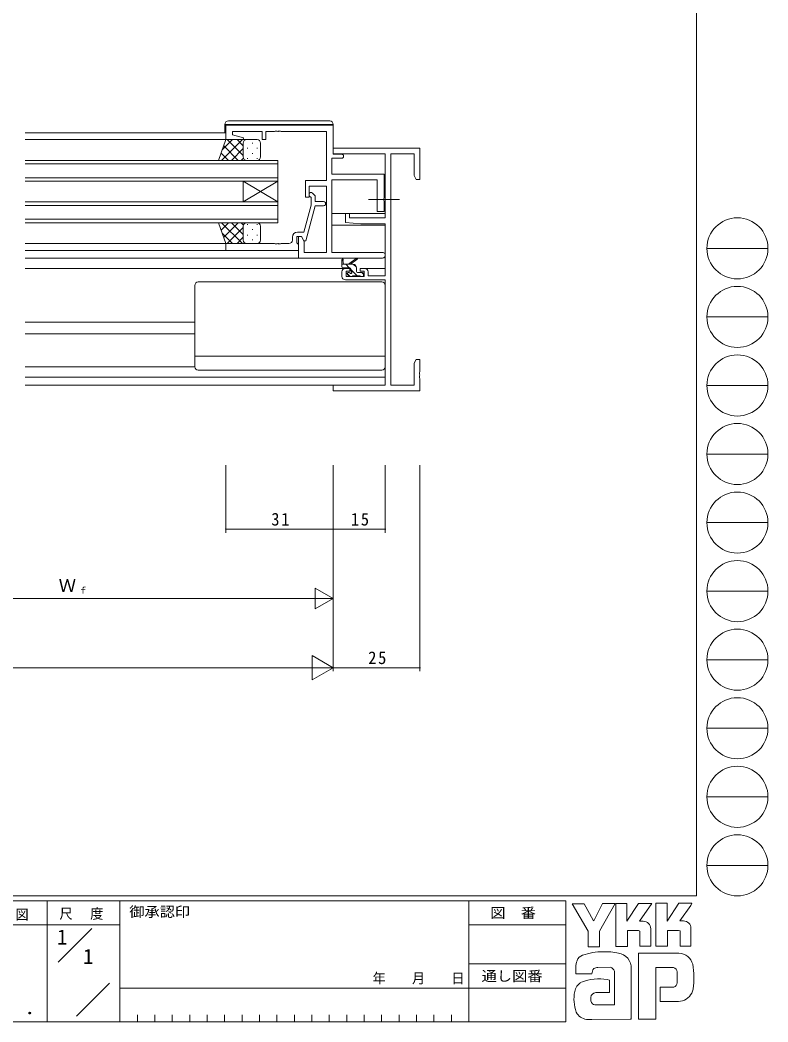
# Model space of a CAD drawing. Units: millimetres on the paper. Extents: x -420 to 373, y -297 to 267.
# Drawn here: x 156.8 to 372.9, y -297 to -7.7 of the extents above; entities that cross this region are included whole.
import ezdxf
from ezdxf.enums import TextEntityAlignment as Align

# ---------------------------------------------------------------- set-up
doc = ezdxf.new("R2010")
doc.units = ezdxf.units.MM
doc.linetypes.add('CHAIN2', pattern=[12, 9, -1, 1, -1])
for name, color, linetype, lineweight in [('0-1_YKK_ZWAK', 7, 'Continuous', 9), ('0-3_YKK_12', 2, 'Continuous', 9), ('0-4_YKK_D', 6, 'Continuous', 9), ('0-6_YKK_13', 4, 'Continuous', 9), ('0-7_YKK_11', 7, 'Continuous', 9)]:
    doc.layers.add(name, color=color, linetype=linetype, lineweight=lineweight)
doc.layers.add('0-2_USER1', color=3, linetype='Continuous')
doc.styles.add('ＭＳ ゴシック', font='')
doc.styles.get('ＭＳ ゴシック').set_extended_font_data('MS Gothic')

msp = doc.modelspace()

# ---------------------------------------------------------------- linework, layer by layer
at = {"layer": '0-1_YKK_ZWAK'}
for p, q in [((352.3, 264.4), (352.3, -260.6)), ((355.276, -73.616), (372.916, -73.616)), ((355.276, -93.412), (372.916, -93.412)), ((355.276, -113.208), (372.916, -113.208)), ((355.276, -133.004), (372.916, -133.004)), ((355.276, -152.8), (372.916, -152.8)), ((355.276, -172.596), (372.916, -172.596)), ((355.276, -192.392), (372.916, -192.392)), ((355.276, -212.188), (372.916, -212.188)), ((355.276, -231.984), (372.916, -231.984)), ((355.276, -251.78), (372.916, -251.78)), ((352.3, -260.6), (-417.7, -260.6)), ((314.5, -262), (-417.7, -262)), ((164.7, -262), (164.7, -297)), ((185.7, -262), (185.7, -297)), ((286.5, -262), (286.5, -297)), ((314.5, -262), (314.5, -297)), ((316.337, -262.906), (319.851, -262.906)), ((320.932, -270.799), (316.337, -262.906)), ((325.136, -262.798), (322.581, -267.771)), ((328.96, -275.231), (328.96, -262.825)), ((340.474, -262.717), (343.745, -262.717)), ((340.474, -275.123), (340.474, -262.717)), ((347.178, -262.717), (350.962, -262.717)), ((350.962, -262.717), (350.583, -263.365)), ((350.583, -263.365), (347.461, -267.825)), ((165.684, -268.999), (97.5, -268.999)), ((165.684, -268.999), (185.7, -268.999)), ((286.5, -269), (314.5, -269)), ((336.879, -267.906), (335.84, -267.906)), ((348.501, -267.825), (347.461, -267.825)), ((167.87, -279.736), (177.564, -270.043)), ((335.474, -270.582), (332.284, -270.582)), ((339.042, -270.069), (339.042, -275.15)), ((343.88, -270.555), (343.88, -275.123)), ((347.069, -270.555), (343.88, -270.555)), ((347.502, -270.717), (347.069, -270.555)), ((347.502, -275.096), (347.502, -270.717)), ((350.664, -270.069), (350.664, -275.096)), ((347.124, -277.096), (335.528, -277.096)), ((335.528, -277.096), (335.528, -296.206)), ((343.88, -275.123), (340.474, -275.123)), ((347.502, -275.046), (347.553, -275.096)), ((350.664, -275.096), (347.502, -275.096)), ((286.5, -280.199), (314.5, -280.199)), ((317.418, -283.07), (317.418, -281.141)), ((322.067, -283.07), (317.418, -283.07)), ((327.446, -281.205), (323.748, -281.275)), ((328.527, -292.071), (328.527, -282.34)), ((333.42, -281.583), (333.42, -296.179)), ((340.555, -281.259), (345.204, -281.259)), ((340.555, -296.206), (340.555, -281.259)), ((346.673, -282.756), (346.691, -285.391)), ((173.172, -295.345), (182.696, -285.821)), ((185.7, -287.2), (286.5, -287.2)), ((314.5, -287.199), (286.5, -287.199)), ((327.176, -288.53), (323.181, -288.535)), ((341.772, -286.989), (341.772, -291.125)), ((345.313, -286.989), (341.772, -286.989)), ((322.905, -292.071), (328.527, -292.071)), ((328.095, -292.071), (328.446, -292.071)), ((328.527, -292.07), (328.528, -292.071)), ((341.772, -291.125), (347.097, -291.125)), ((347.097, -291.125), (348.178, -290.882)), ((190.74, -294.9), (190.74, -297)), ((195.78, -294.9), (195.78, -297)), ((200.82, -294.9), (200.82, -297)), ((205.86, -294.9), (205.86, -297)), ((210.9, -294.9), (210.9, -297)), ((215.94, -294.9), (215.94, -297)), ((220.98, -294.9), (220.98, -297)), ((226.02, -294.9), (226.02, -297)), ((231.06, -294.9), (231.06, -297)), ((236.1, -294.9), (236.1, -297)), ((241.14, -294.9), (241.14, -297)), ((246.18, -294.9), (246.18, -297)), ((251.22, -294.9), (251.22, -297)), ((256.26, -294.9), (256.26, -297)), ((261.3, -294.9), (261.3, -297)), ((266.34, -294.9), (266.34, -297)), ((271.38, -294.9), (271.38, -297)), ((276.42, -294.9), (276.42, -297)), ((281.46, -294.9), (281.46, -297)), ((-417.7, -297), (314.5, -297)), ((322.067, -296.26), (320.58, -296.26)), ((333.095, -296.233), (322.067, -296.26)), ((333.42, -296.179), (333.095, -296.233))]:
    msp.add_line(p, q, dxfattribs=at)
for points in [[(319.851, -262.906), (322.364, -267.609), (322.581, -267.771)], [(325.136, -262.798), (328.762, -262.798), (324.229, -270.826)], [(328.96, -262.825), (332.176, -262.825), (332.176, -267.923), (335.555, -262.771)], [(335.555, -262.771), (339.38, -262.771), (335.84, -267.906)], [(343.745, -262.717), (343.745, -267.908), (347.178, -262.717)], [(324.229, -270.826), (324.229, -275.258), (320.932, -275.258), (320.932, -270.799)], [(332.284, -270.582), (332.284, -275.231), (328.96, -275.231)], [(339.042, -275.15), (335.906, -275.15), (335.906, -270.744), (335.474, -270.582)], [(326.473, -284.773), (327.176, -284.935), (327.176, -288.53)], [(335.528, -296.206), (339.772, -296.206), (340.555, -296.206)]]:
    msp.add_lwpolyline(points, dxfattribs=at)
for centre in [(364.096, -73.616), (364.096, -93.412), (364.096, -113.208), (364.096, -133.004), (364.096, -152.8), (364.096, -172.596), (364.096, -192.392), (364.096, -212.188), (364.096, -231.984), (364.096, -251.78)]:
    msp.add_circle(centre, 8.82, dxfattribs=at)
for centre, radius, start, end in [((336.879, -270.069), 2.163, 0.00165, 89.99603), ((348.501, -269.988), 2.163, 0.00165, 89.99603), ((325.222, -294.401), 17.68, 89.89165, 109.30847), ((325.741, -297.463), 20.748, 78.78009, 91.46938), ((329.03, -281.496), 4.449, 40.66422, 80.31693), ((346.972, -281.44), 4.341, 14.44571, 87.08746), ((322.459, -281.166), 5.037, 158.41083, 179.71774), ((320.106, -280.055), 2.444, 109.02126, 161.51263), ((328.809, -281.485), 4.612, 358.78058, 38.76563), ((330.666, -284.187), 20.86, 350.99026, 10.67624), ((324.175, -283.007), 2.109, 138.46381, 181.71359), ((323.615, -282.971), 1.701, 85.50551, 126.78038), ((326.956, -282.754), 1.625, 14.75519, 72.44994), ((345.365, -282.479), 1.229, 16.43123, 96.91661), ((343.031, -283.208), 3.673, 4.93422, 17.03551), ((320.927, -288.927), 3.908, 121.8271, 169.08475), ((324.02, -297.854), 13.309, 79.38097, 112.05824), ((345.314, -285.684), 1.306, 269.95467, 342.90144), ((343.01, -285.041), 3.697, 343.6902, 354.75362), ((327.949, -290.395), 11.082, 168.76372, 199.80078), ((323.19, -289.979), 1.445, 90.33952, 178.03638), ((347.035, -286.745), 4.291, 285.4429, 349.90448), ((324.082, -290.328), 2.369, 171.08202, 216.71922), ((323.15, -290.565), 1.526, 230.97279, 260.7549), ((320.94, -292.443), 3.823, 207.31435, 263.59464)]:
    msp.add_arc(centre, radius, start, end, dxfattribs=at)
at = {"layer": '0-3_YKK_12'}
for p, q in [((216.319, -40.211), (158.319, -40.211)), ((216.819, -42.211), (158.319, -42.212)), ((158.319, -48.211), (231.319, -48.211)), ((231.319, -48.211), (231.319, -54.211)), ((231.319, -49.211), (158.319, -49.211)), ((158.319, -53.211), (231.319, -53.211)), ((231.319, -54.211), (158.319, -54.211)), ((231.319, -54.211), (221.319, -60.211)), ((231.319, -60.211), (221.319, -54.211)), ((221.319, -60.211), (221.319, -54.211)), ((231.319, -60.211), (231.319, -54.211)), ((158.319, -60.211), (231.319, -60.211)), ((231.319, -60.211), (231.319, -66.211)), ((231.319, -61.211), (158.319, -61.211)), ((262.319, -63.512), (246.949, -63.512)), ((158.319, -65.211), (231.319, -65.211)), ((231.319, -66.211), (158.319, -66.211)), ((262.319, -66.912), (246.949, -66.912)), ((216.819, -72.211), (158.319, -72.211)), ((216.619, -74.211), (158.319, -74.211)), ((237.619, -76.411), (158.319, -76.412)), ((250.819, -79.412), (158.319, -79.412)), ((262.319, -79.412), (256.419, -79.412)), ((207.319, -94.912), (158.319, -94.912)), ((207.319, -98.312), (158.319, -98.312)), ((262.319, -110.812), (158.319, -110.812)), ((262.019, -113.082), (158.319, -113.082))]:
    msp.add_line(p, q, dxfattribs=at)
at = {"layer": '0-4_YKK_D'}
for p, q in [((216.319, -136.212), (216.319, -155.712)), ((247.319, -136.212), (247.319, -175.712)), ((247.319, -136.212), (247.319, -155.712)), ((247.319, -136.212), (247.319, -195.712)), ((247.319, -136.212), (247.319, -195.712)), ((247.319, -136.212), (247.319, -155.712)), ((262.319, -136.212), (262.319, -155.712)), ((272.319, -136.212), (272.319, -195.712)), ((247.319, -154.712), (216.319, -154.712)), ((262.319, -154.712), (247.319, -154.712)), ((247.319, -174.712), (242.123, -171.712)), ((242.123, -171.712), (242.123, -177.712)), ((103.319, -174.712), (241.319, -174.712)), ((247.319, -174.712), (236.927, -174.712)), ((247.319, -174.712), (242.123, -177.712)), ((247.319, -194.712), (241.257, -191.212)), ((241.257, -191.212), (241.257, -198.212)), ((240.319, -194.712), (-85.681, -194.712)), ((247.319, -194.712), (235.195, -194.712)), ((247.319, -194.712), (241.257, -198.212)), ((247.319, -194.712), (272.319, -194.712))]:
    msp.add_line(p, q, dxfattribs=at)
for centre, start, end in [((216.319, -154.712), 0, 180), ((216.319, -154.712), 180, 0), ((247.319, -154.712), 0, 180), ((247.319, -154.712), 0, 180), ((247.319, -154.712), 180, 0), ((247.319, -154.712), 180, 0), ((262.319, -154.712), 0, 180), ((262.319, -154.712), 180, 0), ((272.319, -194.712), 0, 180), ((272.319, -194.712), 180, 0)]:
    msp.add_arc(centre, 0.106, start, end, dxfattribs=at)
at = {"layer": '0-6_YKK_13'}
for p, q in [((217.019, -36.811), (246.319, -36.811)), ((216.019, -37.811), (216.019, -40.211)), ((214.177, -48.212), (216.319, -42.212)), ((221.051, -42.212), (215.051, -48.212)), ((218.223, -42.212), (215.262, -45.172)), ((216.319, -42.212), (222.319, -42.212)), ((221.32, -46.832), (216.699, -42.212)), ((221.319, -44.003), (219.528, -42.212)), ((221.319, -43.212), (221.319, -46.812)), ((225.319, -42.212), (222.319, -42.212)), ((223.956, -43.132), (223.956, -43.332)), ((226.319, -47.212), (226.319, -43.212)), ((217.042, -48.212), (214.931, -46.1)), ((219.871, -48.212), (215.675, -44.016)), ((221.319, -44.772), (217.88, -48.212)), ((221.319, -43.612), (221.319, -47.212)), ((222.541, -44.547), (222.541, -44.747)), ((223.956, -46.162), (223.956, -46.362)), ((225.371, -44.547), (225.371, -44.747)), ((222.541, -48.212), (214.177, -48.212)), ((221.376, -47.544), (220.708, -48.212)), ((222.319, -48.212), (225.319, -48.212)), ((222.541, -47.577), (222.541, -47.777)), ((225.371, -47.577), (225.371, -47.777)), ((214.177, -66.213), (216.319, -72.213)), ((222.541, -66.213), (214.177, -66.213)), ((217.042, -66.213), (214.931, -68.325)), ((221.051, -72.213), (215.051, -66.213)), ((219.871, -66.213), (215.675, -70.409)), ((221.319, -69.653), (217.88, -66.213)), ((221.376, -66.881), (220.708, -66.213)), ((222.319, -66.213), (225.319, -66.213)), ((218.223, -72.213), (215.262, -69.252)), ((221.32, -67.593), (216.699, -72.213)), ((221.319, -70.813), (221.319, -67.213)), ((221.319, -71.213), (221.319, -67.613)), ((222.541, -66.848), (222.541, -66.648)), ((223.956, -68.263), (223.956, -68.063)), ((225.371, -66.848), (225.371, -66.648)), ((226.319, -67.213), (226.319, -71.213)), ((216.319, -72.213), (222.319, -72.213)), ((221.319, -70.422), (219.528, -72.213)), ((225.319, -72.213), (222.319, -72.213)), ((222.541, -69.878), (222.541, -69.678)), ((223.956, -71.293), (223.956, -71.093)), ((225.371, -69.878), (225.371, -69.678)), ((249.819, -78.912), (249.819, -76.912)), ((250.119, -77.085), (250.318, -78.212)), ((251.719, -78.212), (253.937, -76.529)), ((252.319, -78.212), (254.139, -76.811)), ((253.019, -78.212), (249.819, -78.212)), ((252.119, -79.212), (250.119, -79.212)), ((251.938, -79.212), (250.938, -78.212)), ((252.193, -81.712), (251.327, -80.846)), ((251.619, -80.612), (251.959, -80.612)), ((252.419, -80.151), (252.419, -79.512)), ((254.238, -81.512), (252.419, -79.693)), ((254.003, -79.032), (253.199, -78.228)), ((254.019, -80.312), (254.019, -79.212)), ((254.319, -80.612), (255.719, -80.612)), ((256.019, -81.048), (255.583, -80.612)), ((256.019, -80.912), (256.019, -81.412)), ((261.319, -83.312), (208.319, -83.312)), ((251.907, -81.624), (251.407, -81.124)), ((252.719, -81.712), (252.119, -81.712)), ((255.019, -81.512), (252.919, -81.512)), ((255.719, -81.712), (255.219, -81.712)), ((207.319, -107.812), (207.319, -84.312)), ((262.319, -107.812), (262.319, -84.312)), ((262.319, -104.772), (207.319, -104.772)), ((158.319, -107.812), (207.319, -107.812)), ((261.319, -108.812), (208.319, -108.812))]:
    msp.add_line(p, q, dxfattribs=at)
at = {"layer": '0-6_YKK_13', "linetype": 'CHAIN2'}
msp.add_line((266.449, -59.511), (257.52, -59.511), dxfattribs=at)
at = {"layer": '0-6_YKK_13'}
for points in [[(246.819, -37.811), (216.519, -37.811), (216.019, -37.811)], [(247.319, -38.511), (247.319, -37.811), (246.819, -37.811)]]:
    msp.add_lwpolyline(points, dxfattribs=at)
for centre, radius, start, end in [((217.019, -37.811), 1, 90, 180), ((246.319, -37.811), 1, 0, 90), ((222.319, -43.212), 1, 89.99998, 179.99998), ((222.319, -43.212), 1, 89.99998, 179.99998), ((225.319, -43.212), 1, 359.99998, 89.99998), ((222.319, -47.212), 1, 179.99998, 269.99998), ((222.319, -47.212), 1, 179.99998, 269.99998), ((225.319, -47.212), 1, 269.99998, 359.99998), ((222.319, -67.213), 1, 89.99998, 179.99998), ((222.319, -67.213), 1, 89.99998, 179.99998), ((225.319, -67.213), 1, 359.99998, 89.99998), ((222.319, -71.213), 1, 179.99998, 269.99998), ((222.319, -71.213), 1, 179.99998, 269.99998), ((225.319, -71.213), 1, 269.99998, 359.99998), ((250.019, -76.912), 0.2, 300, 180), ((254.119, -76.612), 0.2, 275.58287, 155.58287), ((250.119, -78.912), 0.3, 180, 270), ((251.619, -80.912), 0.3, 90, 225), ((251.959, -80.912), 0.3, 33.05573, 90), ((252.119, -79.512), 0.3, 0, 90), ((252.419, -80.612), 0.25, 213.05573, 56.94426), ((252.719, -80.151), 0.3, 180, 236.94426), ((253.019, -79.212), 1, 0, 90), ((254.319, -80.312), 0.3, 180, 270), ((255.719, -80.912), 0.3, 0, 90), ((208.319, -84.312), 1, 90, 180), ((252.119, -81.412), 0.3, 225, 270), ((252.719, -81.512), 0.2, 270, 0), ((255.219, -81.512), 0.2, 180, 270), ((255.719, -81.412), 0.3, 270, 0), ((261.319, -84.312), 1, 0, 90), ((208.319, -107.812), 1, 180, 270), ((261.319, -107.812), 1, 270, 0)]:
    msp.add_arc(centre, radius, start, end, dxfattribs=at)
at = {"layer": '0-7_YKK_11'}
for p, q in [((235.519, -71.211), (235.519, -70.411)), ((249.819, -80.412), (249.819, -81.712))]:
    msp.add_line(p, q, dxfattribs=at)
for points in [[(247.319, -38.011), (216.319, -38.011), (216.319, -42.211), (221.28, -42.211), (221.349, -41.689), (218.219, -40.851), (218.219, -39.911), (226.819, -39.911), (226.819, -42.212), (227.819, -42.212), (227.819, -39.911), (230.361, -39.911), (230.544, -39.791), (231.094, -39.791), (231.278, -39.911), (231.361, -39.911), (231.544, -39.791), (232.094, -39.791), (232.278, -39.911), (245.319, -39.911), (245.319, -54.011), (239.319, -54.011), (239.319, -58.811), (240.319, -58.811), (240.319, -55.641), (245.319, -55.641), (245.319, -74.781), (238.949, -74.781), (238.949, -71.649), (238.119, -70.211), (237.319, -70.211), (237.319, -76.411), (261.504, -76.411)], [(249.719, -46.411), (247.319, -46.411), (247.319, -38.011)], [(263.949, -113.082), (263.949, -46.342), (270.689, -46.342), (270.689, -52.62), (271.319, -53.712), (272.319, -53.712), (272.319, -44.712), (247.319, -44.712), (247.319, -46.342), (262.319, -46.342), (262.319, -64.812), (252.019, -64.812), (252.019, -63.512), (250.819, -63.512), (250.819, -66.118), (255.319, -66.512), (262.319, -66.512), (262.319, -81.512), (257.419, -81.512), (257.419, -80.412)], [(261.504, -74.781), (246.949, -74.781), (246.949, -53.841), (260.019, -53.841), (260.019, -63.011), (262.019, -63.011), (262.019, -59.97), (261.899, -59.786), (261.899, -59.236), (262.019, -59.053), (262.019, -52.211), (246.949, -52.211), (246.949, -47.611), (249.719, -47.611)], [(241.344, -57.687), (242.119, -58.463), (242.119, -60.111), (244.519, -60.111)], [(237.019, -68.911), (238.84, -68.911), (240.919, -61.15), (240.919, -58.96), (240.495, -58.536)], [(244.519, -61.311), (242.119, -61.311), (239.412, -71.411), (238.812, -71.411), (238.119, -70.211), (236.819, -70.211), (236.819, -72.011), (237.019, -72.211), (237.319, -72.511), (237.319, -74.211)], [(237.319, -74.211), (216.319, -74.211), (216.319, -72.211), (230.361, -72.211), (230.544, -72.331), (231.094, -72.331), (231.278, -72.211), (231.361, -72.211), (231.544, -72.331), (232.094, -72.331), (232.278, -72.211), (234.519, -72.211)], [(256.419, -79.412), (255.119, -79.412), (255.119, -80.212), (256.219, -80.212), (256.219, -81.712), (251.019, -81.712), (251.019, -80.212), (252.119, -80.212), (252.119, -79.412), (250.819, -79.412)], [(250.819, -82.712), (262.319, -82.712), (262.319, -113.082), (247.319, -113.082), (247.319, -114.712), (272.319, -114.712), (272.319, -111.17), (272.199, -110.987), (272.199, -110.437), (272.319, -110.253), (272.319, -110.17), (272.199, -109.987), (272.199, -109.437), (272.319, -109.253), (272.319, -105.712), (271.319, -105.712), (270.689, -106.803), (270.689, -113.082), (263.949, -113.082)]]:
    msp.add_lwpolyline(points, dxfattribs=at)
for centre, radius, start, end in [((249.719, -47.011), 0.6, 269.99998, 90), ((240.919, -58.111), 0.6, 44.99998, 225), ((244.519, -60.711), 0.6, 269.99998, 90), ((237.019, -70.411), 1.5, 90, 179.99998), ((234.519, -71.211), 1, 270, 359.99998), ((261.504, -75.596), 0.815, 269.99998, 90), ((250.819, -80.412), 1, 90, 179.99998), ((256.419, -80.412), 1, 0, 89.99998), ((250.819, -81.712), 1, 180, 269.99998)]:
    msp.add_arc(centre, radius, start, end, dxfattribs=at)

# ---------------------------------------------------------------- texts
at = {"layer": '0-1_YKK_ZWAK', "style": 'ＭＳ ゴシック', "width": 1.1}
for s, p in [('御承認印', (188.367, -267.533)), ('図\u3000番', (292.698, -267.862)), ('通し図番', (290.179, -286.085))]:
    msp.add_text(s, height=2.933, dxfattribs=at).set_placement(p, align=Align.BOTTOM_LEFT)
at = {"layer": '0-1_YKK_ZWAK', "color": 3, "style": 'ＭＳ ゴシック', "width": 1.15}
msp.add_text(' ． ．', height=3.666, dxfattribs=at).set_placement((146.755, -295.946), align=Align.BOTTOM_LEFT)
at = {"layer": '0-1_YKK_ZWAK', "char_height": 2.933, "attachment_point": 7, "style": 'ＭＳ ゴシック'}
for s, insert in [('\\T1.17;\\W0.95;作\\~\\~図', (146.62, -267.762)), ('\\T1.17;\\W0.95;尺\\~\\~度', (168.212, -267.537)), ('\\T1.2;\\W0.95;年\\~\\~\\~月\\~\\~\\~日', (258.676, -286.169))]:
    msp.add_mtext(s, dxfattribs=dict(at, insert=insert))
at = {"layer": '0-2_USER1', "style": 'ＭＳ ゴシック'}
for p in [(167.5, -275.999), (175.033, -281.599)]:
    msp.add_text('1', height=4.399, dxfattribs=at).set_placement(p, align=Align.BOTTOM_LEFT)
at = {"layer": '0-4_YKK_D', "color": 3, "style": 'ＭＳ ゴシック'}
msp.add_text('Ｗ', height=3.666, dxfattribs=at).set_placement((167.999, -173.912), align=Align.BOTTOM_LEFT)
at = {"layer": '0-4_YKK_D', "color": 4, "style": 'ＭＳ ゴシック'}
msp.add_text('ｆ', height=1.833, dxfattribs=at).set_placement((173.759, -173.912), align=Align.BOTTOM_LEFT)
at = {"layer": '0-4_YKK_D', "color": 3, "char_height": 3.666, "attachment_point": 7, "style": 'ＭＳ ゴシック'}
for s, insert in [('\\T1.21;\\W0.95;31', (229.419, -153.712)), ('\\T1.21;\\W0.95;15', (252.419, -153.712)), ('\\T1.21;\\W0.95;25', (257.419, -193.712))]:
    msp.add_mtext(s, dxfattribs=dict(at, insert=insert))

doc.saveas('drawing.dxf')
